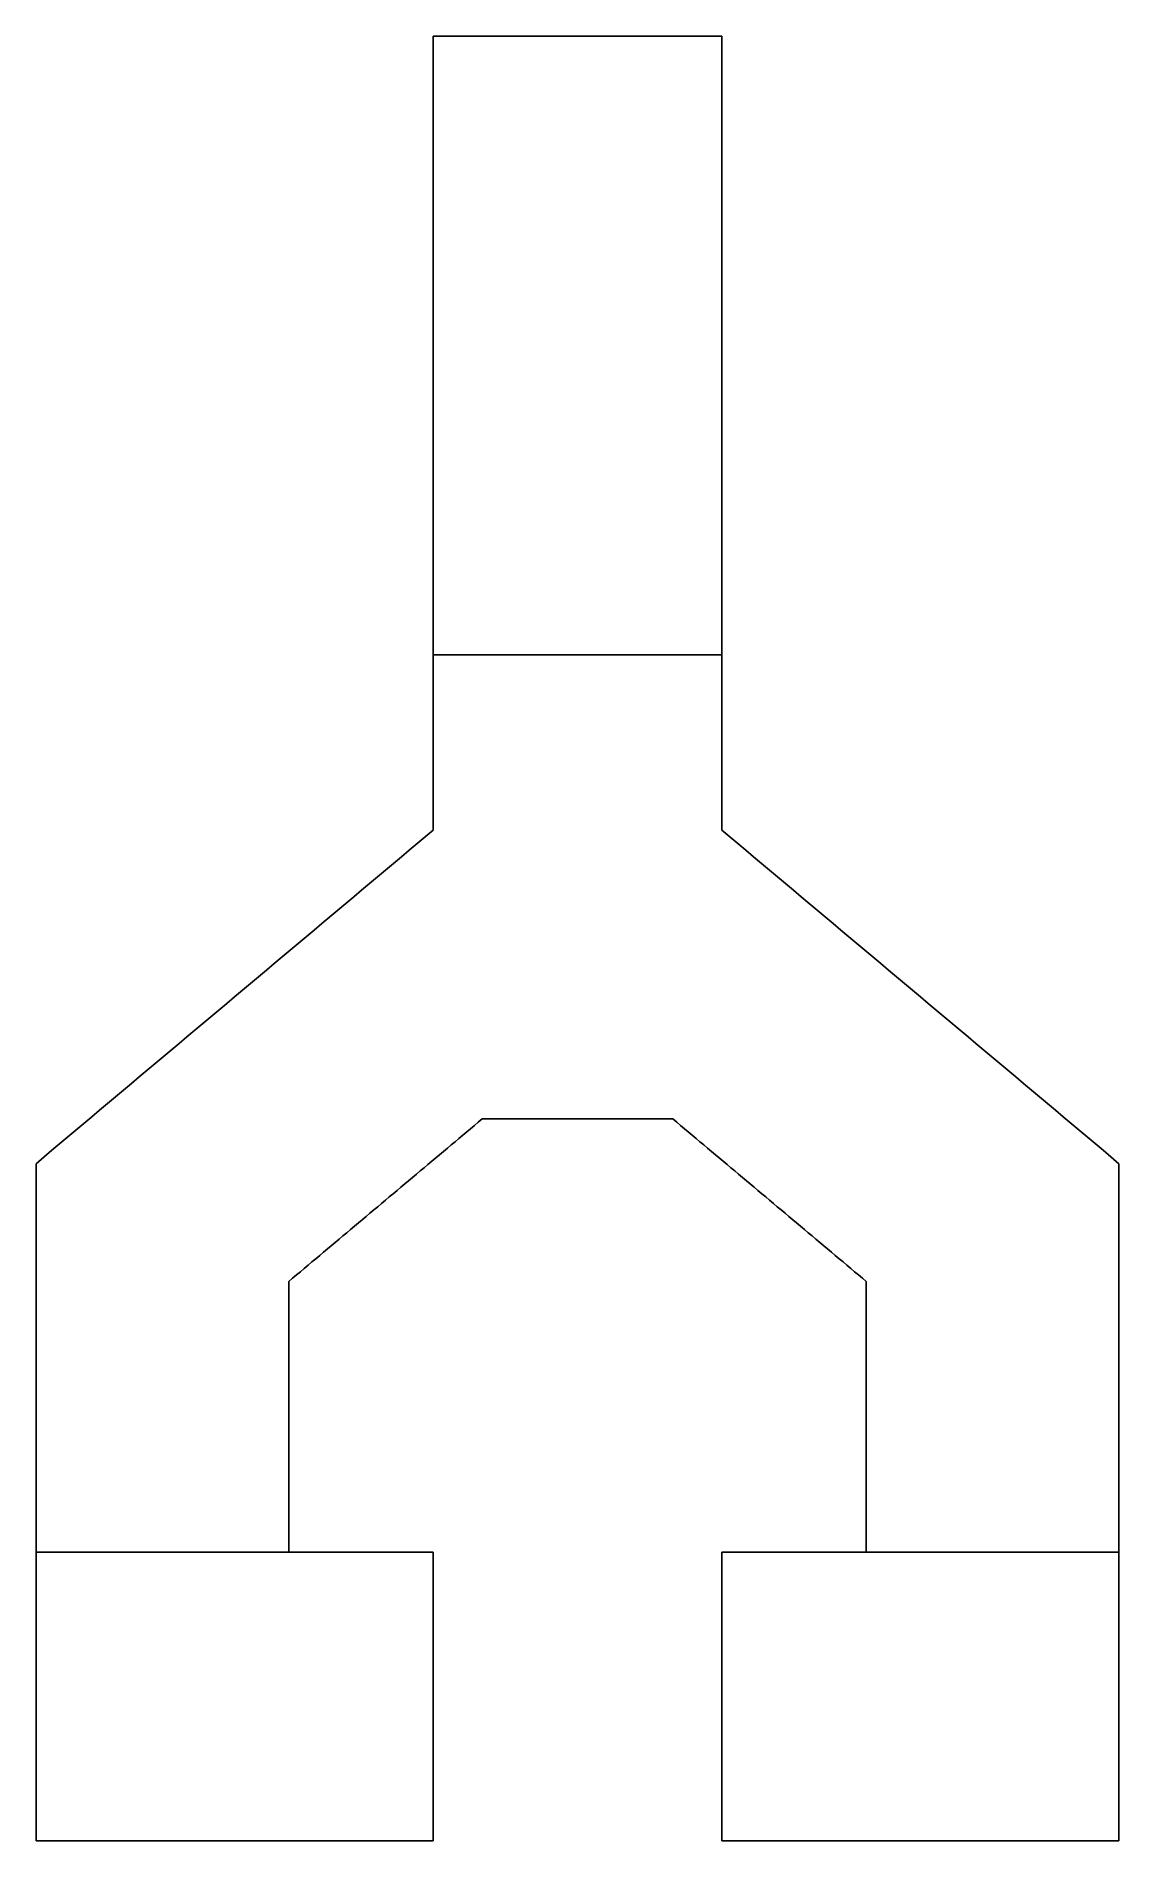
# Model space of a CAD drawing. Header units: metres. Extents: x -15 to 15, y 0 to 50.
import ezdxf

# ---------------------------------------------------------------- set-up
doc = ezdxf.new("R2010")
doc.units = ezdxf.units.M

msp = doc.modelspace()

# ---------------------------------------------------------------- linework, layer by layer
for points in [[(4, 50), (3.84, 50), (3.68, 50), (3.52, 50), (3.36, 50), (3.2, 50), (3.04, 50), (2.88, 50), (2.72, 50), (2.56, 50), (2.4, 50), (2.24, 50), (2.08, 50), (1.92, 50), (1.76, 50), (1.6, 50), (1.44, 50), (1.28, 50), (1.12, 50), (0.96, 50), (0.8, 50), (0.64, 50), (0.48, 50), (0.32, 50), (0.16, 50), (0, 50), (-0.16, 50), (-0.32, 50), (-0.48, 50), (-0.64, 50), (-0.8, 50), (-0.96, 50), (-1.12, 50), (-1.28, 50), (-1.44, 50), (-1.6, 50), (-1.76, 50), (-1.92, 50), (-2.08, 50), (-2.24, 50), (-2.4, 50), (-2.56, 50), (-2.72, 50), (-2.88, 50), (-3.04, 50), (-3.2, 50), (-3.36, 50), (-3.52, 50), (-3.68, 50), (-3.84, 50), (-4, 50)], [(-4, 39.517), (-4, 39.727), (-4, 39.937), (-4, 40.147), (-4, 40.371), (-4, 40.612), (-4, 40.853), (-4, 41.095), (-4, 41.356), (-4, 41.621), (-4, 41.886), (-4, 42.156), (-4, 42.437), (-4, 42.718), (-4, 42.999), (-4, 43.286), (-4, 43.575), (-4, 43.863), (-4, 44.152), (-4, 44.44), (-4, 44.728), (-4, 45.016), (-4, 45.298), (-4, 45.576), (-4, 45.855), (-4, 46.133), (-4, 46.394), (-4, 46.654), (-4, 46.915), (-4, 47.165), (-4, 47.4), (-4, 47.635), (-4, 47.87), (-4, 48.078), (-4, 48.28), (-4, 48.483), (-4, 48.675), (-4, 48.839), (-4, 49.003), (-4, 49.168), (-4, 49.301), (-4, 49.422), (-4, 49.543), (-4, 49.657), (-4, 49.731), (-4, 49.805), (-4, 49.879), (-4, 49.925), (-4, 49.95), (-4, 49.975), (-4, 50)], [(4, 50), (4, 49.975), (4, 49.95), (4, 49.925), (4, 49.879), (4, 49.805), (4, 49.731), (4, 49.657), (4, 49.543), (4, 49.422), (4, 49.301), (4, 49.168), (4, 49.003), (4, 48.839), (4, 48.675), (4, 48.483), (4, 48.28), (4, 48.078), (4, 47.87), (4, 47.635), (4, 47.4), (4, 47.165), (4, 46.915), (4, 46.654), (4, 46.394), (4, 46.133), (4, 45.855), (4, 45.576), (4, 45.298), (4, 45.016), (4, 44.728), (4, 44.44), (4, 44.152), (4, 43.863), (4, 43.575), (4, 43.286), (4, 42.999), (4, 42.718), (4, 42.437), (4, 42.156), (4, 41.886), (4, 41.621), (4, 41.356), (4, 41.095), (4, 40.853), (4, 40.612), (4, 40.371), (4, 40.147), (4, 39.937), (4, 39.727), (4, 39.517)], [(-4, 32.858), (-4, 32.991), (-4, 33.124), (-4, 33.257), (-4, 33.39), (-4, 33.524), (-4, 33.657), (-4, 33.79), (-4, 33.923), (-4, 34.056), (-4, 34.189), (-4, 34.323), (-4, 34.456), (-4, 34.589), (-4, 34.722), (-4, 34.855), (-4, 34.989), (-4, 35.122), (-4, 35.255), (-4, 35.388), (-4, 35.521), (-4, 35.654), (-4, 35.788), (-4, 35.921), (-4, 36.054), (-4, 36.187), (-4, 36.32), (-4, 36.453), (-4, 36.587), (-4, 36.72), (-4, 36.853), (-4, 36.986), (-4, 37.119), (-4, 37.253), (-4, 37.386), (-4, 37.519), (-4, 37.652), (-4, 37.785), (-4, 37.918), (-4, 38.052), (-4, 38.185), (-4, 38.318), (-4, 38.451), (-4, 38.584), (-4, 38.718), (-4, 38.851), (-4, 38.984), (-4, 39.117), (-4, 39.25), (-4, 39.383), (-4, 39.517)], [(4, 32.858), (4, 32.991), (4, 33.124), (4, 33.257), (4, 33.39), (4, 33.524), (4, 33.657), (4, 33.79), (4, 33.923), (4, 34.056), (4, 34.189), (4, 34.323), (4, 34.456), (4, 34.589), (4, 34.722), (4, 34.855), (4, 34.989), (4, 35.122), (4, 35.255), (4, 35.388), (4, 35.521), (4, 35.654), (4, 35.788), (4, 35.921), (4, 36.054), (4, 36.187), (4, 36.32), (4, 36.453), (4, 36.587), (4, 36.72), (4, 36.853), (4, 36.986), (4, 37.119), (4, 37.253), (4, 37.386), (4, 37.519), (4, 37.652), (4, 37.785), (4, 37.918), (4, 38.052), (4, 38.185), (4, 38.318), (4, 38.451), (4, 38.584), (4, 38.718), (4, 38.851), (4, 38.984), (4, 39.117), (4, 39.25), (4, 39.383), (4, 39.517)], [(-4, 28), (-4, 28.097), (-4, 28.194), (-4, 28.291), (-4, 28.389), (-4, 28.486), (-4, 28.583), (-4, 28.68), (-4, 28.777), (-4, 28.874), (-4, 28.972), (-4, 29.069), (-4, 29.166), (-4, 29.263), (-4, 29.36), (-4, 29.457), (-4, 29.554), (-4, 29.652), (-4, 29.749), (-4, 29.846), (-4, 29.943), (-4, 30.04), (-4, 30.137), (-4, 30.235), (-4, 30.332), (-4, 30.429), (-4, 30.526), (-4, 30.623), (-4, 30.72), (-4, 30.817), (-4, 30.915), (-4, 31.012), (-4, 31.109), (-4, 31.206), (-4, 31.303), (-4, 31.4), (-4, 31.498), (-4, 31.595), (-4, 31.692), (-4, 31.789), (-4, 31.886), (-4, 31.983), (-4, 32.08), (-4, 32.178), (-4, 32.275), (-4, 32.372), (-4, 32.469), (-4, 32.566), (-4, 32.663), (-4, 32.76), (-4, 32.858)], [(4, 32.858), (3.84, 32.858), (3.68, 32.858), (3.52, 32.858), (3.36, 32.858), (3.2, 32.858), (3.04, 32.858), (2.88, 32.858), (2.72, 32.858), (2.56, 32.858), (2.4, 32.858), (2.24, 32.858), (2.08, 32.858), (1.92, 32.858), (1.76, 32.858), (1.6, 32.858), (1.44, 32.858), (1.28, 32.858), (1.12, 32.858), (0.96, 32.858), (0.8, 32.858), (0.64, 32.858), (0.48, 32.858), (0.32, 32.858), (0.16, 32.858), (0, 32.858), (-0.16, 32.858), (-0.32, 32.858), (-0.48, 32.858), (-0.64, 32.858), (-0.8, 32.858), (-0.96, 32.858), (-1.12, 32.858), (-1.28, 32.858), (-1.44, 32.858), (-1.6, 32.858), (-1.76, 32.858), (-1.92, 32.858), (-2.08, 32.858), (-2.24, 32.858), (-2.4, 32.858), (-2.56, 32.858), (-2.72, 32.858), (-2.88, 32.858), (-3.04, 32.858), (-3.2, 32.858), (-3.36, 32.858), (-3.52, 32.858), (-3.68, 32.858), (-3.84, 32.858), (-4, 32.858)], [(4, 32.858), (4, 32.76), (4, 32.663), (4, 32.566), (4, 32.469), (4, 32.372), (4, 32.275), (4, 32.178), (4, 32.08), (4, 31.983), (4, 31.886), (4, 31.789), (4, 31.692), (4, 31.595), (4, 31.498), (4, 31.4), (4, 31.303), (4, 31.206), (4, 31.109), (4, 31.012), (4, 30.915), (4, 30.817), (4, 30.72), (4, 30.623), (4, 30.526), (4, 30.429), (4, 30.332), (4, 30.235), (4, 30.137), (4, 30.04), (4, 29.943), (4, 29.846), (4, 29.749), (4, 29.652), (4, 29.554), (4, 29.457), (4, 29.36), (4, 29.263), (4, 29.166), (4, 29.069), (4, 28.972), (4, 28.874), (4, 28.777), (4, 28.68), (4, 28.583), (4, 28.486), (4, 28.389), (4, 28.291), (4, 28.194), (4, 28.097), (4, 28)], [(4, 28), (4.22, 27.815), (4.44, 27.63), (4.66, 27.446), (4.88, 27.261), (5.1, 27.076), (5.32, 26.891), (5.54, 26.707), (5.76, 26.522), (5.98, 26.337), (6.2, 26.152), (6.42, 25.968), (6.64, 25.783), (6.86, 25.598), (7.08, 25.413), (7.3, 25.229), (7.52, 25.044), (7.74, 24.859), (7.96, 24.674), (8.18, 24.49), (8.4, 24.305), (8.62, 24.12), (8.84, 23.935), (9.06, 23.751), (9.28, 23.566), (9.5, 23.381), (9.72, 23.196), (9.94, 23.012), (10.16, 22.827), (10.38, 22.642), (10.6, 22.457), (10.82, 22.273), (11.04, 22.088), (11.26, 21.903), (11.48, 21.718), (11.7, 21.534), (11.92, 21.349), (12.14, 21.164), (12.36, 20.979), (12.58, 20.795), (12.8, 20.61), (13.02, 20.425), (13.24, 20.24), (13.46, 20.056), (13.68, 19.871), (13.9, 19.686), (14.12, 19.501), (14.34, 19.317), (14.56, 19.132), (14.78, 18.947), (15, 18.762)], [(-15, 18.762), (-14.78, 18.947), (-14.56, 19.132), (-14.34, 19.317), (-14.12, 19.501), (-13.9, 19.686), (-13.68, 19.871), (-13.46, 20.056), (-13.24, 20.24), (-13.02, 20.425), (-12.8, 20.61), (-12.58, 20.795), (-12.36, 20.979), (-12.14, 21.164), (-11.92, 21.349), (-11.7, 21.534), (-11.48, 21.718), (-11.26, 21.903), (-11.04, 22.088), (-10.82, 22.273), (-10.6, 22.457), (-10.38, 22.642), (-10.16, 22.827), (-9.94, 23.012), (-9.72, 23.196), (-9.5, 23.381), (-9.28, 23.566), (-9.06, 23.751), (-8.84, 23.935), (-8.62, 24.12), (-8.4, 24.305), (-8.18, 24.49), (-7.96, 24.674), (-7.74, 24.859), (-7.52, 25.044), (-7.3, 25.229), (-7.08, 25.413), (-6.86, 25.598), (-6.64, 25.783), (-6.42, 25.968), (-6.2, 26.152), (-5.98, 26.337), (-5.76, 26.522), (-5.54, 26.707), (-5.32, 26.891), (-5.1, 27.076), (-4.88, 27.261), (-4.66, 27.446), (-4.44, 27.63), (-4.22, 27.815), (-4, 28)], [(-2.641, 20), (-2.749, 19.91), (-2.856, 19.82), (-2.963, 19.73), (-3.07, 19.64), (-3.177, 19.55), (-3.284, 19.46), (-3.392, 19.37), (-3.499, 19.28), (-3.606, 19.19), (-3.713, 19.1), (-3.82, 19.01), (-3.927, 18.92), (-4.035, 18.83), (-4.142, 18.74), (-4.249, 18.65), (-4.356, 18.56), (-4.463, 18.47), (-4.571, 18.38), (-4.678, 18.29), (-4.785, 18.2), (-4.892, 18.11), (-4.999, 18.02), (-5.106, 17.93), (-5.214, 17.84), (-5.321, 17.75), (-5.428, 17.66), (-5.535, 17.57), (-5.642, 17.48), (-5.749, 17.39), (-5.857, 17.3), (-5.964, 17.21), (-6.071, 17.12), (-6.178, 17.03), (-6.285, 16.94), (-6.392, 16.85), (-6.5, 16.76), (-6.607, 16.67), (-6.714, 16.58), (-6.821, 16.49), (-6.928, 16.4), (-7.035, 16.31), (-7.143, 16.22), (-7.25, 16.13), (-7.357, 16.04), (-7.464, 15.95), (-7.571, 15.86), (-7.678, 15.77), (-7.786, 15.68), (-7.893, 15.59), (-8, 15.5)], [(2.641, 20), (2.536, 20), (2.43, 20), (2.324, 20), (2.219, 20), (2.113, 20), (2.007, 20), (1.902, 20), (1.796, 20), (1.691, 20), (1.585, 20), (1.479, 20), (1.374, 20), (1.268, 20), (1.162, 20), (1.057, 20), (0.951, 20), (0.845, 20), (0.74, 20), (0.634, 20), (0.528, 20), (0.423, 20), (0.317, 20), (0.211, 20), (0.106, 20), (0, 20), (-0.106, 20), (-0.211, 20), (-0.317, 20), (-0.423, 20), (-0.528, 20), (-0.634, 20), (-0.74, 20), (-0.845, 20), (-0.951, 20), (-1.057, 20), (-1.162, 20), (-1.268, 20), (-1.374, 20), (-1.479, 20), (-1.585, 20), (-1.691, 20), (-1.796, 20), (-1.902, 20), (-2.007, 20), (-2.113, 20), (-2.219, 20), (-2.324, 20), (-2.43, 20), (-2.536, 20), (-2.641, 20)], [(8, 15.5), (7.893, 15.59), (7.786, 15.68), (7.678, 15.77), (7.571, 15.86), (7.464, 15.95), (7.357, 16.04), (7.25, 16.13), (7.143, 16.22), (7.035, 16.31), (6.928, 16.4), (6.821, 16.49), (6.714, 16.58), (6.607, 16.67), (6.5, 16.76), (6.392, 16.85), (6.285, 16.94), (6.178, 17.03), (6.071, 17.12), (5.964, 17.21), (5.857, 17.3), (5.749, 17.39), (5.642, 17.48), (5.535, 17.57), (5.428, 17.66), (5.321, 17.75), (5.214, 17.84), (5.106, 17.93), (4.999, 18.02), (4.892, 18.11), (4.785, 18.2), (4.678, 18.29), (4.571, 18.38), (4.463, 18.47), (4.356, 18.56), (4.249, 18.65), (4.142, 18.74), (4.035, 18.83), (3.927, 18.92), (3.82, 19.01), (3.713, 19.1), (3.606, 19.19), (3.499, 19.28), (3.392, 19.37), (3.284, 19.46), (3.177, 19.55), (3.07, 19.64), (2.963, 19.73), (2.856, 19.82), (2.749, 19.91), (2.641, 20)], [(-15, 8), (-15, 8.215), (-15, 8.43), (-15, 8.646), (-15, 8.861), (-15, 9.076), (-15, 9.291), (-15, 9.507), (-15, 9.722), (-15, 9.937), (-15, 10.152), (-15, 10.368), (-15, 10.583), (-15, 10.798), (-15, 11.013), (-15, 11.229), (-15, 11.444), (-15, 11.659), (-15, 11.874), (-15, 12.09), (-15, 12.305), (-15, 12.52), (-15, 12.735), (-15, 12.951), (-15, 13.166), (-15, 13.381), (-15, 13.596), (-15, 13.812), (-15, 14.027), (-15, 14.242), (-15, 14.457), (-15, 14.673), (-15, 14.888), (-15, 15.103), (-15, 15.318), (-15, 15.534), (-15, 15.749), (-15, 15.964), (-15, 16.179), (-15, 16.395), (-15, 16.61), (-15, 16.825), (-15, 17.04), (-15, 17.256), (-15, 17.471), (-15, 17.686), (-15, 17.901), (-15, 18.117), (-15, 18.332), (-15, 18.547), (-15, 18.762)], [(15, 18.762), (15, 18.547), (15, 18.332), (15, 18.117), (15, 17.901), (15, 17.686), (15, 17.471), (15, 17.256), (15, 17.04), (15, 16.825), (15, 16.61), (15, 16.395), (15, 16.179), (15, 15.964), (15, 15.749), (15, 15.534), (15, 15.318), (15, 15.103), (15, 14.888), (15, 14.673), (15, 14.457), (15, 14.242), (15, 14.027), (15, 13.812), (15, 13.596), (15, 13.381), (15, 13.166), (15, 12.951), (15, 12.735), (15, 12.52), (15, 12.305), (15, 12.09), (15, 11.874), (15, 11.659), (15, 11.444), (15, 11.229), (15, 11.013), (15, 10.798), (15, 10.583), (15, 10.368), (15, 10.152), (15, 9.937), (15, 9.722), (15, 9.507), (15, 9.291), (15, 9.076), (15, 8.861), (15, 8.646), (15, 8.43), (15, 8.215), (15, 8)], [(-8, 15.5), (-8, 15.35), (-8, 15.2), (-8, 15.05), (-8, 14.9), (-8, 14.75), (-8, 14.6), (-8, 14.45), (-8, 14.3), (-8, 14.15), (-8, 14), (-8, 13.85), (-8, 13.7), (-8, 13.55), (-8, 13.4), (-8, 13.25), (-8, 13.1), (-8, 12.95), (-8, 12.8), (-8, 12.65), (-8, 12.5), (-8, 12.35), (-8, 12.2), (-8, 12.05), (-8, 11.9), (-8, 11.75), (-8, 11.6), (-8, 11.45), (-8, 11.3), (-8, 11.15), (-8, 11), (-8, 10.85), (-8, 10.7), (-8, 10.55), (-8, 10.4), (-8, 10.25), (-8, 10.1), (-8, 9.95), (-8, 9.8), (-8, 9.65), (-8, 9.5), (-8, 9.35), (-8, 9.2), (-8, 9.05), (-8, 8.9), (-8, 8.75), (-8, 8.6), (-8, 8.45), (-8, 8.3), (-8, 8.15), (-8, 8)], [(8, 8), (8, 8.15), (8, 8.3), (8, 8.45), (8, 8.6), (8, 8.75), (8, 8.9), (8, 9.05), (8, 9.2), (8, 9.35), (8, 9.5), (8, 9.65), (8, 9.8), (8, 9.95), (8, 10.1), (8, 10.25), (8, 10.4), (8, 10.55), (8, 10.7), (8, 10.85), (8, 11), (8, 11.15), (8, 11.3), (8, 11.45), (8, 11.6), (8, 11.75), (8, 11.9), (8, 12.05), (8, 12.2), (8, 12.35), (8, 12.5), (8, 12.65), (8, 12.8), (8, 12.95), (8, 13.1), (8, 13.25), (8, 13.4), (8, 13.55), (8, 13.7), (8, 13.85), (8, 14), (8, 14.15), (8, 14.3), (8, 14.45), (8, 14.6), (8, 14.75), (8, 14.9), (8, 15.05), (8, 15.2), (8, 15.35), (8, 15.5)], [(-15, 0), (-15, 0.16), (-15, 0.32), (-15, 0.48), (-15, 0.64), (-15, 0.8), (-15, 0.96), (-15, 1.12), (-15, 1.28), (-15, 1.44), (-15, 1.6), (-15, 1.76), (-15, 1.92), (-15, 2.08), (-15, 2.24), (-15, 2.4), (-15, 2.56), (-15, 2.72), (-15, 2.88), (-15, 3.04), (-15, 3.2), (-15, 3.36), (-15, 3.52), (-15, 3.68), (-15, 3.84), (-15, 4), (-15, 4.16), (-15, 4.32), (-15, 4.48), (-15, 4.64), (-15, 4.8), (-15, 4.96), (-15, 5.12), (-15, 5.28), (-15, 5.44), (-15, 5.6), (-15, 5.76), (-15, 5.92), (-15, 6.08), (-15, 6.24), (-15, 6.4), (-15, 6.56), (-15, 6.72), (-15, 6.88), (-15, 7.04), (-15, 7.2), (-15, 7.36), (-15, 7.52), (-15, 7.68), (-15, 7.84), (-15, 8)], [(-15, 8), (-14.78, 8), (-14.56, 8), (-14.34, 8), (-14.12, 8), (-13.9, 8), (-13.68, 8), (-13.46, 8), (-13.24, 8), (-13.02, 8), (-12.8, 8), (-12.58, 8), (-12.36, 8), (-12.14, 8), (-11.92, 8), (-11.7, 8), (-11.48, 8), (-11.26, 8), (-11.04, 8), (-10.82, 8), (-10.6, 8), (-10.38, 8), (-10.16, 8), (-9.94, 8), (-9.72, 8), (-9.5, 8), (-9.28, 8), (-9.06, 8), (-8.84, 8), (-8.62, 8), (-8.4, 8), (-8.18, 8), (-7.96, 8), (-7.74, 8), (-7.52, 8), (-7.3, 8), (-7.08, 8), (-6.86, 8), (-6.64, 8), (-6.42, 8), (-6.2, 8), (-5.98, 8), (-5.76, 8), (-5.54, 8), (-5.32, 8), (-5.1, 8), (-4.88, 8), (-4.66, 8), (-4.44, 8), (-4.22, 8), (-4, 8)], [(-4, 0), (-4, 0.16), (-4, 0.32), (-4, 0.48), (-4, 0.64), (-4, 0.8), (-4, 0.96), (-4, 1.12), (-4, 1.28), (-4, 1.44), (-4, 1.6), (-4, 1.76), (-4, 1.92), (-4, 2.08), (-4, 2.24), (-4, 2.4), (-4, 2.56), (-4, 2.72), (-4, 2.88), (-4, 3.04), (-4, 3.2), (-4, 3.36), (-4, 3.52), (-4, 3.68), (-4, 3.84), (-4, 4), (-4, 4.16), (-4, 4.32), (-4, 4.48), (-4, 4.64), (-4, 4.8), (-4, 4.96), (-4, 5.12), (-4, 5.28), (-4, 5.44), (-4, 5.6), (-4, 5.76), (-4, 5.92), (-4, 6.08), (-4, 6.24), (-4, 6.4), (-4, 6.56), (-4, 6.72), (-4, 6.88), (-4, 7.04), (-4, 7.2), (-4, 7.36), (-4, 7.52), (-4, 7.68), (-4, 7.84), (-4, 8)], [(15, 8), (14.78, 8), (14.56, 8), (14.34, 8), (14.12, 8), (13.9, 8), (13.68, 8), (13.46, 8), (13.24, 8), (13.02, 8), (12.8, 8), (12.58, 8), (12.36, 8), (12.14, 8), (11.92, 8), (11.7, 8), (11.48, 8), (11.26, 8), (11.04, 8), (10.82, 8), (10.6, 8), (10.38, 8), (10.16, 8), (9.94, 8), (9.72, 8), (9.5, 8), (9.28, 8), (9.06, 8), (8.84, 8), (8.62, 8), (8.4, 8), (8.18, 8), (7.96, 8), (7.74, 8), (7.52, 8), (7.3, 8), (7.08, 8), (6.86, 8), (6.64, 8), (6.42, 8), (6.2, 8), (5.98, 8), (5.76, 8), (5.54, 8), (5.32, 8), (5.1, 8), (4.88, 8), (4.66, 8), (4.44, 8), (4.22, 8), (4, 8)], [(4, 8), (4, 7.84), (4, 7.68), (4, 7.52), (4, 7.36), (4, 7.2), (4, 7.04), (4, 6.88), (4, 6.72), (4, 6.56), (4, 6.4), (4, 6.24), (4, 6.08), (4, 5.92), (4, 5.76), (4, 5.6), (4, 5.44), (4, 5.28), (4, 5.12), (4, 4.96), (4, 4.8), (4, 4.64), (4, 4.48), (4, 4.32), (4, 4.16), (4, 4), (4, 3.84), (4, 3.68), (4, 3.52), (4, 3.36), (4, 3.2), (4, 3.04), (4, 2.88), (4, 2.72), (4, 2.56), (4, 2.4), (4, 2.24), (4, 2.08), (4, 1.92), (4, 1.76), (4, 1.6), (4, 1.44), (4, 1.28), (4, 1.12), (4, 0.96), (4, 0.8), (4, 0.64), (4, 0.48), (4, 0.32), (4, 0.16), (4, 0)], [(15, 8), (15, 7.84), (15, 7.68), (15, 7.52), (15, 7.36), (15, 7.2), (15, 7.04), (15, 6.88), (15, 6.72), (15, 6.56), (15, 6.4), (15, 6.24), (15, 6.08), (15, 5.92), (15, 5.76), (15, 5.6), (15, 5.44), (15, 5.28), (15, 5.12), (15, 4.96), (15, 4.8), (15, 4.64), (15, 4.48), (15, 4.32), (15, 4.16), (15, 4), (15, 3.84), (15, 3.68), (15, 3.52), (15, 3.36), (15, 3.2), (15, 3.04), (15, 2.88), (15, 2.72), (15, 2.56), (15, 2.4), (15, 2.24), (15, 2.08), (15, 1.92), (15, 1.76), (15, 1.6), (15, 1.44), (15, 1.28), (15, 1.12), (15, 0.96), (15, 0.8), (15, 0.64), (15, 0.48), (15, 0.32), (15, 0.16), (15, 0)], [(-15, 0), (-14.78, 0), (-14.56, 0), (-14.34, 0), (-14.12, 0), (-13.9, 0), (-13.68, 0), (-13.46, 0), (-13.24, 0), (-13.02, 0), (-12.8, 0), (-12.58, 0), (-12.36, 0), (-12.14, 0), (-11.92, 0), (-11.7, 0), (-11.48, 0), (-11.26, 0), (-11.04, 0), (-10.82, 0), (-10.6, 0), (-10.38, 0), (-10.16, 0), (-9.94, 0), (-9.72, 0), (-9.5, 0), (-9.28, 0), (-9.06, 0), (-8.84, 0), (-8.62, 0), (-8.4, 0), (-8.18, 0), (-7.96, 0), (-7.74, 0), (-7.52, 0), (-7.3, 0), (-7.08, 0), (-6.86, 0), (-6.64, 0), (-6.42, 0), (-6.2, 0), (-5.98, 0), (-5.76, 0), (-5.54, 0), (-5.32, 0), (-5.1, 0), (-4.88, 0), (-4.66, 0), (-4.44, 0), (-4.22, 0), (-4, 0)], [(15, 0), (14.78, 0), (14.56, 0), (14.34, 0), (14.12, 0), (13.9, 0), (13.68, 0), (13.46, 0), (13.24, 0), (13.02, 0), (12.8, 0), (12.58, 0), (12.36, 0), (12.14, 0), (11.92, 0), (11.7, 0), (11.48, 0), (11.26, 0), (11.04, 0), (10.82, 0), (10.6, 0), (10.38, 0), (10.16, 0), (9.94, 0), (9.72, 0), (9.5, 0), (9.28, 0), (9.06, 0), (8.84, 0), (8.62, 0), (8.4, 0), (8.18, 0), (7.96, 0), (7.74, 0), (7.52, 0), (7.3, 0), (7.08, 0), (6.86, 0), (6.64, 0), (6.42, 0), (6.2, 0), (5.98, 0), (5.76, 0), (5.54, 0), (5.32, 0), (5.1, 0), (4.88, 0), (4.66, 0), (4.44, 0), (4.22, 0), (4, 0)]]:
    msp.add_lwpolyline(points)

doc.saveas('drawing.dxf')
